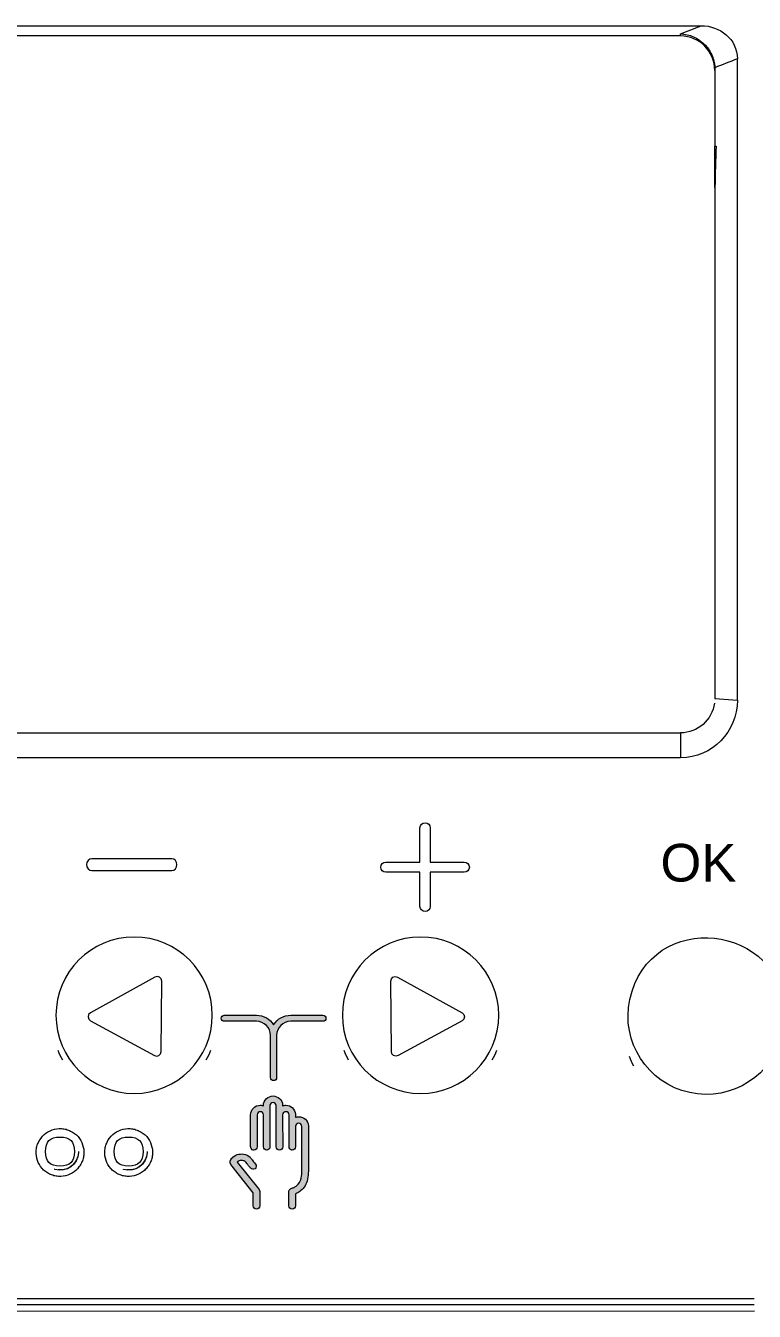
# Model space of a CAD drawing. Header units: millimetres. Extents: x 2593 to 3010, y 1326 to 1702.
# Drawn here: x 2766.9 to 2773.15, y 1602.44 to 1613.47 of the extents above; entities that cross this region are included whole.
import ezdxf

# ---------------------------------------------------------------- set-up
doc = ezdxf.new("R2010")
doc.units = ezdxf.units.MM
doc.layers.add('03_Symbole', color=250, linetype='Continuous', lineweight=15)
doc.layers.add('04_Texte', color=7, linetype='Continuous')
doc.styles.get("Standard").update_dxf_attribs({"font": 'arial.ttf'})

msp = doc.modelspace()

# ---------------------------------------------------------------- hatches: boundary and pattern name
at = {"layer": '03_Symbole'}
h = msp.add_hatch(color=0, dxfattribs=at)
h.dxf.hatch_style = 2
edge = h.paths.add_edge_path()
edge.add_spline(control_points=[(2769.054, 1604.809), (2769.054, 1604.876), (2769.109, 1604.93), (2769.175, 1604.93), (2769.175, 1604.93), (2769.452, 1604.93), (2769.452, 1604.93), (2769.466, 1604.93), (2769.478, 1604.942), (2769.478, 1604.956), (2769.478, 1604.97), (2769.466, 1604.982), (2769.452, 1604.982), (2769.452, 1604.982), (2769.175, 1604.982), (2769.175, 1604.982), (2769.113, 1604.982), (2769.059, 1604.949), (2769.028, 1604.9), (2768.998, 1604.949), (2768.943, 1604.982), (2768.881, 1604.982), (2768.881, 1604.982), (2768.605, 1604.982), (2768.605, 1604.982), (2768.59, 1604.982), (2768.579, 1604.97), (2768.579, 1604.956), (2768.579, 1604.942), (2768.59, 1604.93), (2768.605, 1604.93), (2768.605, 1604.93), (2768.881, 1604.93), (2768.881, 1604.93), (2768.948, 1604.93), (2769.002, 1604.876), (2769.002, 1604.809), (2769.002, 1604.809), (2769.002, 1604.447), (2769.002, 1604.447), (2769.002, 1604.432), (2769.014, 1604.421), (2769.028, 1604.421), (2769.042, 1604.421), (2769.054, 1604.432), (2769.054, 1604.447), (2769.054, 1604.447), (2769.054, 1604.809), (2769.054, 1604.809)], knot_values=[0, 0, 0, 0, 1, 1, 1, 2, 2, 2, 3, 3, 3, 4, 4, 4, 5, 5, 5, 6, 6, 6, 7, 7, 7, 8, 8, 8, 9, 9, 9, 10, 10, 10, 11, 11, 11, 12, 12, 12, 13, 13, 13, 14, 14, 14, 15, 15, 15, 16, 16, 16, 16], degree=3, periodic=0)
h = msp.add_hatch(color=0, dxfattribs=at)
h.dxf.hatch_style = 2
edge = h.paths.add_edge_path()
edge.add_spline(control_points=[(2769.327, 1603.73), (2769.327, 1603.73), (2769.327, 1603.73), (2769.327, 1603.73), (2769.327, 1603.73), (2769.327, 1604.029), (2769.327, 1604.029), (2769.327, 1604.03), (2769.327, 1604.032), (2769.327, 1604.034), (2769.324, 1604.077), (2769.288, 1604.111), (2769.244, 1604.111), (2769.234, 1604.111), (2769.225, 1604.109), (2769.216, 1604.106), (2769.216, 1604.106), (2769.216, 1604.128), (2769.216, 1604.128), (2769.216, 1604.129), (2769.216, 1604.131), (2769.216, 1604.132), (2769.213, 1604.176), (2769.177, 1604.21), (2769.134, 1604.21), (2769.124, 1604.21), (2769.115, 1604.208), (2769.106, 1604.205), (2769.106, 1604.205), (2769.106, 1604.207), (2769.106, 1604.207), (2769.106, 1604.208), (2769.106, 1604.21), (2769.106, 1604.211), (2769.103, 1604.255), (2769.067, 1604.289), (2769.024, 1604.289), (2768.979, 1604.289), (2768.942, 1604.252), (2768.941, 1604.207), (2768.941, 1604.207), (2768.941, 1604.207), (2768.941, 1604.207), (2768.941, 1604.207), (2768.941, 1604.205), (2768.941, 1604.205), (2768.932, 1604.208), (2768.923, 1604.21), (2768.914, 1604.21), (2768.869, 1604.21), (2768.832, 1604.173), (2768.831, 1604.128), (2768.831, 1604.128), (2768.831, 1604.128), (2768.831, 1604.128), (2768.831, 1604.128), (2768.831, 1603.855), (2768.831, 1603.855), (2768.831, 1603.825), (2768.858, 1603.824), (2768.859, 1603.824), (2768.874, 1603.824), (2768.887, 1603.837), (2768.887, 1603.852), (2768.887, 1603.852), (2768.887, 1603.852), (2768.887, 1603.852), (2768.887, 1603.852), (2768.887, 1604.128), (2768.887, 1604.128), (2768.887, 1604.142), (2768.899, 1604.154), (2768.914, 1604.154), (2768.928, 1604.154), (2768.941, 1604.142), (2768.941, 1604.127), (2768.941, 1604.126), (2768.941, 1604.125), (2768.941, 1604.124), (2768.941, 1604.124), (2768.941, 1603.903), (2768.941, 1603.903), (2768.941, 1603.903), (2768.941, 1603.852), (2768.941, 1603.852), (2768.941, 1603.837), (2768.953, 1603.824), (2768.969, 1603.824), (2768.984, 1603.824), (2768.997, 1603.837), (2768.997, 1603.852), (2768.997, 1603.852), (2768.997, 1603.874), (2768.997, 1603.874), (2768.997, 1603.874), (2768.997, 1603.874), (2768.997, 1603.874), (2768.997, 1603.874), (2768.997, 1603.874), (2768.997, 1603.874), (2768.997, 1603.874), (2768.997, 1604.207), (2768.997, 1604.207), (2768.997, 1604.221), (2769.009, 1604.233), (2769.024, 1604.233), (2769.038, 1604.233), (2769.05, 1604.221), (2769.051, 1604.206), (2769.051, 1604.205), (2769.051, 1604.204), (2769.051, 1604.203), (2769.051, 1604.203), (2769.051, 1604.128), (2769.051, 1604.128), (2769.051, 1604.128), (2769.051, 1604.128), (2769.051, 1604.128), (2769.051, 1604.128), (2769.051, 1604.059), (2769.051, 1604.059), (2769.051, 1604.059), (2769.051, 1603.874), (2769.051, 1603.874), (2769.051, 1603.874), (2769.051, 1603.874), (2769.051, 1603.874), (2769.051, 1603.874), (2769.051, 1603.852), (2769.051, 1603.852), (2769.051, 1603.837), (2769.063, 1603.824), (2769.079, 1603.824), (2769.094, 1603.824), (2769.107, 1603.837), (2769.107, 1603.852), (2769.107, 1603.852), (2769.106, 1604.105), (2769.106, 1604.105), (2769.106, 1604.105), (2769.106, 1604.128), (2769.106, 1604.128), (2769.107, 1604.142), (2769.119, 1604.154), (2769.134, 1604.154), (2769.148, 1604.154), (2769.16, 1604.142), (2769.161, 1604.127), (2769.161, 1604.126), (2769.161, 1604.125), (2769.161, 1604.124), (2769.161, 1604.124), (2769.161, 1603.852), (2769.161, 1603.852), (2769.161, 1603.84), (2769.169, 1603.83), (2769.18, 1603.826), (2769.181, 1603.826), (2769.183, 1603.826), (2769.184, 1603.825), (2769.186, 1603.825), (2769.187, 1603.824), (2769.189, 1603.824), (2769.189, 1603.824), (2769.189, 1603.824), (2769.189, 1603.824), (2769.189, 1603.824), (2769.189, 1603.824), (2769.189, 1603.824), (2769.205, 1603.824), (2769.217, 1603.837), (2769.217, 1603.852), (2769.217, 1603.852), (2769.217, 1603.852), (2769.217, 1603.852), (2769.217, 1603.852), (2769.217, 1604.029), (2769.217, 1604.029), (2769.217, 1604.043), (2769.229, 1604.055), (2769.244, 1604.055), (2769.259, 1604.055), (2769.271, 1604.043), (2769.271, 1604.028), (2769.271, 1604.027), (2769.271, 1604.026), (2769.271, 1604.025), (2769.271, 1604.025), (2769.271, 1603.73), (2769.271, 1603.73), (2769.271, 1603.73), (2769.271, 1603.701), (2769.271, 1603.701), (2769.272, 1603.682), (2769.272, 1603.664), (2769.271, 1603.645), (2769.271, 1603.627), (2769.269, 1603.606), (2769.264, 1603.585), (2769.258, 1603.557), (2769.246, 1603.535), (2769.227, 1603.52), (2769.221, 1603.514), (2769.213, 1603.509), (2769.204, 1603.505), (2769.203, 1603.504), (2769.2, 1603.503), (2769.197, 1603.502), (2769.193, 1603.501), (2769.188, 1603.499), (2769.184, 1603.497), (2769.177, 1603.495), (2769.16, 1603.488), (2769.16, 1603.469), (2769.16, 1603.469), (2769.16, 1603.345), (2769.16, 1603.345), (2769.16, 1603.33), (2769.173, 1603.317), (2769.188, 1603.317), (2769.203, 1603.317), (2769.216, 1603.33), (2769.216, 1603.345), (2769.216, 1603.345), (2769.216, 1603.45), (2769.216, 1603.45), (2769.223, 1603.452), (2769.225, 1603.453), (2769.227, 1603.454), (2769.24, 1603.46), (2769.252, 1603.468), (2769.263, 1603.477), (2769.291, 1603.5), (2769.31, 1603.533), (2769.319, 1603.574), (2769.324, 1603.598), (2769.327, 1603.623), (2769.327, 1603.645), (2769.327, 1603.664), (2769.327, 1603.682), (2769.327, 1603.701), (2769.327, 1603.701), (2769.327, 1603.73), (2769.327, 1603.73)], knot_values=[0, 0, 0, 0, 1, 1, 1, 2, 2, 2, 3, 3, 3, 4, 4, 4, 5, 5, 5, 6, 6, 6, 7, 7, 7, 8, 8, 8, 9, 9, 9, 10, 10, 10, 11, 11, 11, 12, 12, 12, 13, 13, 13, 14, 14, 14, 15, 15, 15, 16, 16, 16, 17, 17, 17, 18, 18, 18, 19, 19, 19, 20, 20, 20, 21, 21, 21, 22, 22, 22, 23, 23, 23, 24, 24, 24, 25, 25, 25, 26, 26, 26, 27, 27, 27, 28, 28, 28, 29, 29, 29, 30, 30, 30, 31, 31, 31, 32, 32, 32, 33, 33, 33, 34, 34, 34, 35, 35, 35, 36, 36, 36, 37, 37, 37, 38, 38, 38, 39, 39, 39, 40, 40, 40, 41, 41, 41, 42, 42, 42, 43, 43, 43, 44, 44, 44, 45, 45, 45, 46, 46, 46, 47, 47, 47, 48, 48, 48, 49, 49, 49, 50, 50, 50, 51, 51, 51, 52, 52, 52, 53, 53, 53, 54, 54, 54, 55, 55, 55, 56, 56, 56, 57, 57, 57, 58, 58, 58, 59, 59, 59, 60, 60, 60, 61, 61, 61, 62, 62, 62, 63, 63, 63, 64, 64, 64, 65, 65, 65, 66, 66, 66, 67, 67, 67, 68, 68, 68, 69, 69, 69, 70, 70, 70, 71, 71, 71, 72, 72, 72, 73, 73, 73, 74, 74, 74, 75, 75, 75, 76, 76, 76, 77, 77, 77, 78, 78, 78, 79, 79, 79, 80, 80, 80, 81, 81, 81, 81], degree=3, periodic=0)
h = msp.add_hatch(color=0, dxfattribs=at)
h.dxf.hatch_style = 2
edge = h.paths.add_edge_path()
edge.add_spline(control_points=[(2768.715, 1603.721), (2768.719, 1603.726), (2768.726, 1603.73), (2768.733, 1603.732), (2768.743, 1603.735), (2768.754, 1603.737), (2768.762, 1603.735), (2768.773, 1603.734), (2768.781, 1603.73), (2768.786, 1603.725), (2768.79, 1603.721), (2768.794, 1603.716), (2768.798, 1603.711), (2768.798, 1603.711), (2768.8, 1603.708), (2768.8, 1603.708), (2768.804, 1603.702), (2768.809, 1603.696), (2768.814, 1603.69), (2768.814, 1603.69), (2768.817, 1603.686), (2768.817, 1603.686), (2768.82, 1603.682), (2768.824, 1603.678), (2768.827, 1603.674), (2768.827, 1603.674), (2768.83, 1603.67), (2768.83, 1603.67), (2768.84, 1603.658), (2768.857, 1603.656), (2768.869, 1603.665), (2768.881, 1603.675), (2768.883, 1603.693), (2768.874, 1603.705), (2768.874, 1603.705), (2768.87, 1603.708), (2768.87, 1603.708), (2768.867, 1603.713), (2768.864, 1603.717), (2768.86, 1603.721), (2768.86, 1603.721), (2768.857, 1603.725), (2768.857, 1603.725), (2768.852, 1603.731), (2768.848, 1603.736), (2768.844, 1603.741), (2768.844, 1603.741), (2768.842, 1603.744), (2768.842, 1603.744), (2768.838, 1603.75), (2768.832, 1603.757), (2768.826, 1603.764), (2768.812, 1603.778), (2768.793, 1603.787), (2768.77, 1603.79), (2768.754, 1603.793), (2768.735, 1603.791), (2768.717, 1603.786), (2768.698, 1603.78), (2768.68, 1603.768), (2768.669, 1603.753), (2768.669, 1603.753), (2768.668, 1603.752), (2768.668, 1603.752), (2768.663, 1603.744), (2768.645, 1603.72), (2768.661, 1603.7), (2768.661, 1603.7), (2768.854, 1603.459), (2768.854, 1603.459), (2768.854, 1603.459), (2768.854, 1603.345), (2768.854, 1603.345), (2768.854, 1603.33), (2768.867, 1603.317), (2768.882, 1603.317), (2768.897, 1603.317), (2768.91, 1603.33), (2768.91, 1603.345), (2768.91, 1603.345), (2768.91, 1603.469), (2768.91, 1603.469), (2768.91, 1603.476), (2768.908, 1603.482), (2768.904, 1603.487), (2768.904, 1603.487), (2768.715, 1603.721), (2768.715, 1603.721)], knot_values=[0, 0, 0, 0, 1, 1, 1, 2, 2, 2, 3, 3, 3, 4, 4, 4, 5, 5, 5, 6, 6, 6, 7, 7, 7, 8, 8, 8, 9, 9, 9, 10, 10, 10, 11, 11, 11, 12, 12, 12, 13, 13, 13, 14, 14, 14, 15, 15, 15, 16, 16, 16, 17, 17, 17, 18, 18, 18, 19, 19, 19, 20, 20, 20, 21, 21, 21, 22, 22, 22, 23, 23, 23, 24, 24, 24, 25, 25, 25, 26, 26, 26, 27, 27, 27, 28, 28, 28, 29, 29, 29, 29], degree=3, periodic=0)

# ---------------------------------------------------------------- linework, layer by layer
at = {"layer": '03_Symbole', "color": 0, "lineweight": 0}
for points in [[(2765.276, 1613.473), (2772.698, 1613.473)], [(2772.521, 1613.385), (2765.452, 1613.385)], [(2772.521, 1613.385), (2772.521, 1613.404)], [(2773.009, 1607.685), (2773.009, 1613.189)], [(2772.816, 1613.113), (2772.816, 1613.103)], [(2772.816, 1613.103), (2772.816, 1612.44)], [(2772.816, 1612.44), (2772.827, 1612.44)], [(2772.816, 1612.086), (2772.816, 1612.44)], [(2772.816, 1607.7), (2772.816, 1607.697)], [(2772.816, 1607.7), (2773.009, 1607.685)], [(2765.452, 1607.405), (2772.521, 1607.405)], [(2772.521, 1607.405), (2772.521, 1607.192)], [(2772.521, 1607.192), (2765.452, 1607.192)], [(2762.315, 1602.552), (2773.154, 1602.552)], [(2762.315, 1602.501), (2773.154, 1602.501)], [(2773.155, 1602.442), (2762.316, 1602.441)]]:
    msp.add_lwpolyline(points, dxfattribs=at)
for points in [[(2772.521, 1613.404), (2772.58, 1613.427), (2772.639, 1613.45), (2772.698, 1613.473)], [(2772.816, 1613.089), (2772.814, 1613.251), (2772.685, 1613.385), (2772.521, 1613.385)], [(2772.698, 1613.473), (2772.858, 1613.473), (2773.009, 1613.36), (2773.009, 1613.189)], [(2773.009, 1613.189), (2772.945, 1613.163), (2772.88, 1613.138), (2772.816, 1613.113)], [(2772.827, 1612.44), (2772.823, 1612.322), (2772.819, 1612.204), (2772.816, 1612.086)], [(2772.816, 1612.086), (2772.816, 1610.624), (2772.816, 1609.162), (2772.816, 1607.7)], [(2773.009, 1607.685), (2773.01, 1607.416), (2772.792, 1607.191), (2772.521, 1607.192)], [(2772.813, 1607.66), (2772.793, 1607.515), (2772.668, 1607.405), (2772.521, 1607.405)], [(2772.086, 1605.116), (2772.256, 1605.903), (2773.413, 1605.78), (2773.414, 1604.976)], [(2767.218, 1604.595), (2767.203, 1604.622), (2767.19, 1604.65), (2767.179, 1604.678)], [(2768.487, 1604.679), (2768.476, 1604.65), (2768.463, 1604.622), (2768.448, 1604.595)], [(2769.672, 1604.595), (2769.658, 1604.622), (2769.645, 1604.65), (2769.634, 1604.678)], [(2770.942, 1604.679), (2770.931, 1604.65), (2770.918, 1604.622), (2770.903, 1604.595)], [(2772.121, 1604.544), (2772.106, 1604.571), (2772.093, 1604.598), (2772.082, 1604.627)], [(2767.355, 1603.803), (2767.348, 1603.7), (2767.251, 1603.631), (2767.152, 1603.659)], [(2767.354, 1603.802), (2767.348, 1603.713), (2767.27, 1603.646), (2767.18, 1603.654)], [(2767.355, 1603.812), (2767.355, 1603.809), (2767.354, 1603.806), (2767.354, 1603.802)], [(2767.944, 1603.803), (2767.937, 1603.7), (2767.84, 1603.631), (2767.741, 1603.659)], [(2767.943, 1603.802), (2767.937, 1603.713), (2767.859, 1603.646), (2767.769, 1603.654)], [(2767.944, 1603.812), (2767.944, 1603.809), (2767.943, 1603.806), (2767.943, 1603.802)], [(2767.152, 1603.659), (2767.151, 1603.66), (2767.15, 1603.66), (2767.149, 1603.66)], [(2767.741, 1603.659), (2767.74, 1603.66), (2767.739, 1603.66), (2767.739, 1603.66)]]:
    msp.add_open_spline(points, degree=3, dxfattribs=at)
for points, knots in [([(2772.521, 1613.404), (2772.541, 1613.403), (2772.56, 1613.4), (2772.579, 1613.396), (2772.597, 1613.392), (2772.615, 1613.386), (2772.632, 1613.378), (2772.65, 1613.37), (2772.667, 1613.361), (2772.683, 1613.35), (2772.698, 1613.339), (2772.712, 1613.328), (2772.725, 1613.315), (2772.738, 1613.303), (2772.75, 1613.289), (2772.76, 1613.274), (2772.771, 1613.258), (2772.781, 1613.241), (2772.789, 1613.224), (2772.797, 1613.206), (2772.803, 1613.189), (2772.808, 1613.17), (2772.812, 1613.152), (2772.815, 1613.132), (2772.816, 1613.113)], [0, 0, 0, 0, 1, 1, 1, 2, 2, 2, 3, 3, 3, 4, 4, 4, 5, 5, 5, 6, 6, 6, 7, 7, 7, 8, 8, 8, 8]), ([(2768.502, 1604.982), (2768.502, 1604.611), (2768.202, 1604.311), (2767.831, 1604.311), (2767.461, 1604.311), (2767.16, 1604.611), (2767.16, 1604.982), (2767.16, 1605.353), (2767.461, 1605.653), (2767.831, 1605.653), (2768.202, 1605.653), (2768.502, 1605.353), (2768.502, 1604.982)], [0, 0, 0, 0, 1, 1, 1, 2, 2, 2, 3, 3, 3, 4, 4, 4, 4]), ([(2770.961, 1604.982), (2770.961, 1604.611), (2770.661, 1604.311), (2770.29, 1604.311), (2769.92, 1604.311), (2769.619, 1604.611), (2769.619, 1604.982), (2769.619, 1605.353), (2769.92, 1605.653), (2770.29, 1605.653), (2770.661, 1605.653), (2770.961, 1605.353), (2770.961, 1604.982)], [0, 0, 0, 0, 1, 1, 1, 2, 2, 2, 3, 3, 3, 4, 4, 4, 4]), ([(2770.961, 1604.982), (2770.961, 1604.611), (2770.661, 1604.311), (2770.29, 1604.311), (2769.92, 1604.311), (2769.619, 1604.611), (2769.619, 1604.982), (2769.619, 1605.353), (2769.92, 1605.653), (2770.29, 1605.653), (2770.661, 1605.653), (2770.961, 1605.353), (2770.961, 1604.982)], [0, 0, 0, 0, 1, 1, 1, 2, 2, 2, 3, 3, 3, 4, 4, 4, 4]), ([(2768.005, 1604.635), (2768.005, 1604.635), (2767.457, 1604.933), (2767.457, 1604.933), (2767.429, 1604.948), (2767.429, 1604.987), (2767.456, 1605.002), (2767.456, 1605.002), (2768.01, 1605.309), (2768.01, 1605.309), (2768.037, 1605.324), (2768.069, 1605.304), (2768.069, 1605.274), (2768.069, 1605.274), (2768.064, 1604.67), (2768.064, 1604.67), (2768.063, 1604.64), (2768.031, 1604.621), (2768.005, 1604.635)], [0, 0, 0, 0, 1, 1, 1, 2, 2, 2, 3, 3, 3, 4, 4, 4, 5, 5, 5, 6, 6, 6, 6]), ([(2770.097, 1604.635), (2770.097, 1604.635), (2770.646, 1604.933), (2770.646, 1604.933), (2770.673, 1604.948), (2770.674, 1604.987), (2770.646, 1605.002), (2770.646, 1605.002), (2770.092, 1605.309), (2770.092, 1605.309), (2770.066, 1605.324), (2770.033, 1605.304), (2770.034, 1605.274), (2770.034, 1605.274), (2770.039, 1604.67), (2770.039, 1604.67), (2770.039, 1604.64), (2770.071, 1604.621), (2770.097, 1604.635)], [0, 0, 0, 0, 1, 1, 1, 2, 2, 2, 3, 3, 3, 4, 4, 4, 5, 5, 5, 6, 6, 6, 6]), ([(2773.398, 1604.831), (2773.32, 1604.469), (2772.962, 1604.239), (2772.6, 1604.318), (2772.238, 1604.397), (2772.007, 1604.754), (2772.086, 1605.116)], [0, 0, 0, 0, 1, 1, 1, 2, 2, 2, 2]), ([(2769.054, 1604.809), (2769.054, 1604.876), (2769.109, 1604.93), (2769.175, 1604.93), (2769.175, 1604.93), (2769.452, 1604.93), (2769.452, 1604.93), (2769.466, 1604.93), (2769.478, 1604.942), (2769.478, 1604.956), (2769.478, 1604.97), (2769.466, 1604.982), (2769.452, 1604.982), (2769.452, 1604.982), (2769.175, 1604.982), (2769.175, 1604.982), (2769.113, 1604.982), (2769.059, 1604.949), (2769.028, 1604.9), (2768.998, 1604.949), (2768.943, 1604.982), (2768.881, 1604.982), (2768.881, 1604.982), (2768.605, 1604.982), (2768.605, 1604.982), (2768.59, 1604.982), (2768.579, 1604.97), (2768.579, 1604.956), (2768.579, 1604.942), (2768.59, 1604.93), (2768.605, 1604.93), (2768.605, 1604.93), (2768.881, 1604.93), (2768.881, 1604.93), (2768.948, 1604.93), (2769.002, 1604.876), (2769.002, 1604.809), (2769.002, 1604.809), (2769.002, 1604.447), (2769.002, 1604.447), (2769.002, 1604.432), (2769.014, 1604.421), (2769.028, 1604.421), (2769.042, 1604.421), (2769.054, 1604.432), (2769.054, 1604.447), (2769.054, 1604.447), (2769.054, 1604.809), (2769.054, 1604.809)], [0, 0, 0, 0, 1, 1, 1, 2, 2, 2, 3, 3, 3, 4, 4, 4, 5, 5, 5, 6, 6, 6, 7, 7, 7, 8, 8, 8, 9, 9, 9, 10, 10, 10, 11, 11, 11, 12, 12, 12, 13, 13, 13, 14, 14, 14, 15, 15, 15, 16, 16, 16, 16]), ([(2769.327, 1603.73), (2769.327, 1603.73), (2769.327, 1603.73), (2769.327, 1603.73), (2769.327, 1603.73), (2769.327, 1604.029), (2769.327, 1604.029), (2769.327, 1604.03), (2769.327, 1604.032), (2769.327, 1604.034), (2769.324, 1604.077), (2769.288, 1604.111), (2769.244, 1604.111), (2769.234, 1604.111), (2769.225, 1604.109), (2769.216, 1604.106), (2769.216, 1604.106), (2769.216, 1604.128), (2769.216, 1604.128), (2769.216, 1604.129), (2769.216, 1604.131), (2769.216, 1604.132), (2769.213, 1604.176), (2769.177, 1604.21), (2769.134, 1604.21), (2769.124, 1604.21), (2769.115, 1604.208), (2769.106, 1604.205), (2769.106, 1604.205), (2769.106, 1604.207), (2769.106, 1604.207), (2769.106, 1604.208), (2769.106, 1604.21), (2769.106, 1604.211), (2769.103, 1604.255), (2769.067, 1604.289), (2769.024, 1604.289), (2768.979, 1604.289), (2768.942, 1604.252), (2768.941, 1604.207), (2768.941, 1604.207), (2768.941, 1604.207), (2768.941, 1604.207), (2768.941, 1604.207), (2768.941, 1604.205), (2768.941, 1604.205), (2768.932, 1604.208), (2768.923, 1604.21), (2768.914, 1604.21), (2768.869, 1604.21), (2768.832, 1604.173), (2768.831, 1604.128), (2768.831, 1604.128), (2768.831, 1604.128), (2768.831, 1604.128), (2768.831, 1604.128), (2768.831, 1603.855), (2768.831, 1603.855), (2768.831, 1603.825), (2768.858, 1603.824), (2768.859, 1603.824), (2768.874, 1603.824), (2768.887, 1603.837), (2768.887, 1603.852), (2768.887, 1603.852), (2768.887, 1603.852), (2768.887, 1603.852), (2768.887, 1603.852), (2768.887, 1604.128), (2768.887, 1604.128), (2768.887, 1604.142), (2768.899, 1604.154), (2768.914, 1604.154), (2768.928, 1604.154), (2768.941, 1604.142), (2768.941, 1604.127), (2768.941, 1604.126), (2768.941, 1604.125), (2768.941, 1604.124), (2768.941, 1604.124), (2768.941, 1603.903), (2768.941, 1603.903), (2768.941, 1603.903), (2768.941, 1603.852), (2768.941, 1603.852), (2768.941, 1603.837), (2768.953, 1603.824), (2768.969, 1603.824), (2768.984, 1603.824), (2768.997, 1603.837), (2768.997, 1603.852), (2768.997, 1603.852), (2768.997, 1603.874), (2768.997, 1603.874), (2768.997, 1603.874), (2768.997, 1603.874), (2768.997, 1603.874), (2768.997, 1603.874), (2768.997, 1603.874), (2768.997, 1603.874), (2768.997, 1603.874), (2768.997, 1604.207), (2768.997, 1604.207), (2768.997, 1604.221), (2769.009, 1604.233), (2769.024, 1604.233), (2769.038, 1604.233), (2769.05, 1604.221), (2769.051, 1604.206), (2769.051, 1604.205), (2769.051, 1604.204), (2769.051, 1604.203), (2769.051, 1604.203), (2769.051, 1604.128), (2769.051, 1604.128), (2769.051, 1604.128), (2769.051, 1604.128), (2769.051, 1604.128), (2769.051, 1604.128), (2769.051, 1604.059), (2769.051, 1604.059), (2769.051, 1604.059), (2769.051, 1603.874), (2769.051, 1603.874), (2769.051, 1603.874), (2769.051, 1603.874), (2769.051, 1603.874), (2769.051, 1603.874), (2769.051, 1603.852), (2769.051, 1603.852), (2769.051, 1603.837), (2769.063, 1603.824), (2769.079, 1603.824), (2769.094, 1603.824), (2769.107, 1603.837), (2769.107, 1603.852), (2769.107, 1603.852), (2769.106, 1604.105), (2769.106, 1604.105), (2769.106, 1604.105), (2769.106, 1604.128), (2769.106, 1604.128), (2769.107, 1604.142), (2769.119, 1604.154), (2769.134, 1604.154), (2769.148, 1604.154), (2769.16, 1604.142), (2769.161, 1604.127), (2769.161, 1604.126), (2769.161, 1604.125), (2769.161, 1604.124), (2769.161, 1604.124), (2769.161, 1603.852), (2769.161, 1603.852), (2769.161, 1603.84), (2769.169, 1603.83), (2769.18, 1603.826), (2769.181, 1603.826), (2769.183, 1603.826), (2769.184, 1603.825), (2769.186, 1603.825), (2769.187, 1603.824), (2769.189, 1603.824), (2769.189, 1603.824), (2769.189, 1603.824), (2769.189, 1603.824), (2769.189, 1603.824), (2769.189, 1603.824), (2769.189, 1603.824), (2769.205, 1603.824), (2769.217, 1603.837), (2769.217, 1603.852), (2769.217, 1603.852), (2769.217, 1603.852), (2769.217, 1603.852), (2769.217, 1603.852), (2769.217, 1604.029), (2769.217, 1604.029), (2769.217, 1604.043), (2769.229, 1604.055), (2769.244, 1604.055), (2769.259, 1604.055), (2769.271, 1604.043), (2769.271, 1604.028), (2769.271, 1604.027), (2769.271, 1604.026), (2769.271, 1604.025), (2769.271, 1604.025), (2769.271, 1603.73), (2769.271, 1603.73), (2769.271, 1603.73), (2769.271, 1603.701), (2769.271, 1603.701), (2769.272, 1603.682), (2769.272, 1603.664), (2769.271, 1603.645), (2769.271, 1603.627), (2769.269, 1603.606), (2769.264, 1603.585), (2769.258, 1603.557), (2769.246, 1603.535), (2769.227, 1603.52), (2769.221, 1603.514), (2769.213, 1603.509), (2769.204, 1603.505), (2769.203, 1603.504), (2769.2, 1603.503), (2769.197, 1603.502), (2769.193, 1603.501), (2769.188, 1603.499), (2769.184, 1603.497), (2769.177, 1603.495), (2769.16, 1603.488), (2769.16, 1603.469), (2769.16, 1603.469), (2769.16, 1603.345), (2769.16, 1603.345), (2769.16, 1603.33), (2769.173, 1603.317), (2769.188, 1603.317), (2769.203, 1603.317), (2769.216, 1603.33), (2769.216, 1603.345), (2769.216, 1603.345), (2769.216, 1603.45), (2769.216, 1603.45), (2769.223, 1603.452), (2769.225, 1603.453), (2769.227, 1603.454), (2769.24, 1603.46), (2769.252, 1603.468), (2769.263, 1603.477), (2769.291, 1603.5), (2769.31, 1603.533), (2769.319, 1603.574), (2769.324, 1603.598), (2769.327, 1603.623), (2769.327, 1603.645), (2769.327, 1603.664), (2769.327, 1603.682), (2769.327, 1603.701), (2769.327, 1603.701), (2769.327, 1603.73), (2769.327, 1603.73)], [0, 0, 0, 0, 1, 1, 1, 2, 2, 2, 3, 3, 3, 4, 4, 4, 5, 5, 5, 6, 6, 6, 7, 7, 7, 8, 8, 8, 9, 9, 9, 10, 10, 10, 11, 11, 11, 12, 12, 12, 13, 13, 13, 14, 14, 14, 15, 15, 15, 16, 16, 16, 17, 17, 17, 18, 18, 18, 19, 19, 19, 20, 20, 20, 21, 21, 21, 22, 22, 22, 23, 23, 23, 24, 24, 24, 25, 25, 25, 26, 26, 26, 27, 27, 27, 28, 28, 28, 29, 29, 29, 30, 30, 30, 31, 31, 31, 32, 32, 32, 33, 33, 33, 34, 34, 34, 35, 35, 35, 36, 36, 36, 37, 37, 37, 38, 38, 38, 39, 39, 39, 40, 40, 40, 41, 41, 41, 42, 42, 42, 43, 43, 43, 44, 44, 44, 45, 45, 45, 46, 46, 46, 47, 47, 47, 48, 48, 48, 49, 49, 49, 50, 50, 50, 51, 51, 51, 52, 52, 52, 53, 53, 53, 54, 54, 54, 55, 55, 55, 56, 56, 56, 57, 57, 57, 58, 58, 58, 59, 59, 59, 60, 60, 60, 61, 61, 61, 62, 62, 62, 63, 63, 63, 64, 64, 64, 65, 65, 65, 66, 66, 66, 67, 67, 67, 68, 68, 68, 69, 69, 69, 70, 70, 70, 71, 71, 71, 72, 72, 72, 73, 73, 73, 74, 74, 74, 75, 75, 75, 76, 76, 76, 77, 77, 77, 78, 78, 78, 79, 79, 79, 80, 80, 80, 81, 81, 81, 81]), ([(2766.99, 1603.814), (2766.991, 1603.828), (2766.993, 1603.843), (2766.997, 1603.856), (2767, 1603.869), (2767.005, 1603.882), (2767.011, 1603.894), (2767.023, 1603.918), (2767.039, 1603.94), (2767.059, 1603.958), (2767.079, 1603.976), (2767.103, 1603.989), (2767.129, 1603.998), (2767.154, 1604.007), (2767.182, 1604.011), (2767.208, 1604.009), (2767.222, 1604.008), (2767.235, 1604.006), (2767.248, 1604.003), (2767.261, 1603.999), (2767.274, 1603.994), (2767.286, 1603.988), (2767.31, 1603.976), (2767.332, 1603.96), (2767.35, 1603.94), (2767.367, 1603.919), (2767.381, 1603.896), (2767.389, 1603.87), (2767.398, 1603.845), (2767.402, 1603.818), (2767.4, 1603.791)], [0, 0, 0, 0, 1, 1, 1, 2, 2, 2, 3, 3, 3, 4, 4, 4, 5, 5, 5, 6, 6, 6, 7, 7, 7, 8, 8, 8, 9, 9, 9, 10, 10, 10, 10]), ([(2767.579, 1603.814), (2767.58, 1603.828), (2767.582, 1603.843), (2767.586, 1603.856), (2767.589, 1603.869), (2767.594, 1603.882), (2767.6, 1603.894), (2767.612, 1603.918), (2767.628, 1603.94), (2767.648, 1603.958), (2767.668, 1603.976), (2767.692, 1603.989), (2767.718, 1603.998), (2767.743, 1604.007), (2767.771, 1604.011), (2767.798, 1604.009), (2767.811, 1604.008), (2767.824, 1604.006), (2767.837, 1604.003), (2767.85, 1603.999), (2767.863, 1603.994), (2767.875, 1603.988), (2767.899, 1603.976), (2767.921, 1603.96), (2767.939, 1603.94), (2767.956, 1603.919), (2767.97, 1603.896), (2767.978, 1603.87), (2767.987, 1603.845), (2767.991, 1603.818), (2767.989, 1603.791)], [0, 0, 0, 0, 1, 1, 1, 2, 2, 2, 3, 3, 3, 4, 4, 4, 5, 5, 5, 6, 6, 6, 7, 7, 7, 8, 8, 8, 9, 9, 9, 10, 10, 10, 10]), ([(2767.071, 1603.812), (2767.071, 1603.899), (2767.108, 1603.936), (2767.195, 1603.936), (2767.282, 1603.936), (2767.319, 1603.899), (2767.319, 1603.812)], [0, 0, 0, 0, 1, 1, 1, 2, 2, 2, 2]), ([(2767.66, 1603.812), (2767.66, 1603.899), (2767.697, 1603.936), (2767.784, 1603.936), (2767.871, 1603.936), (2767.908, 1603.899), (2767.908, 1603.812)], [0, 0, 0, 0, 1, 1, 1, 2, 2, 2, 2]), ([(2767.4, 1603.791), (2767.399, 1603.778), (2767.397, 1603.765), (2767.393, 1603.752), (2767.39, 1603.739), (2767.385, 1603.726), (2767.379, 1603.714), (2767.373, 1603.702), (2767.366, 1603.69), (2767.358, 1603.68), (2767.35, 1603.669), (2767.341, 1603.659), (2767.331, 1603.65), (2767.311, 1603.632), (2767.287, 1603.618), (2767.261, 1603.61), (2767.236, 1603.601), (2767.209, 1603.597), (2767.182, 1603.599), (2767.168, 1603.6), (2767.155, 1603.602), (2767.142, 1603.605), (2767.129, 1603.609), (2767.116, 1603.614), (2767.104, 1603.619), (2767.092, 1603.625), (2767.081, 1603.632), (2767.07, 1603.641), (2767.059, 1603.649), (2767.049, 1603.658), (2767.041, 1603.668), (2767.023, 1603.688), (2767.01, 1603.711), (2767.001, 1603.736), (2766.993, 1603.761), (2766.989, 1603.788), (2766.99, 1603.814)], [0, 0, 0, 0, 1, 1, 1, 2, 2, 2, 3, 3, 3, 4, 4, 4, 5, 5, 5, 6, 6, 6, 7, 7, 7, 8, 8, 8, 9, 9, 9, 10, 10, 10, 11, 11, 11, 12, 12, 12, 12]), ([(2767.319, 1603.812), (2767.319, 1603.725), (2767.282, 1603.688), (2767.195, 1603.688), (2767.108, 1603.688), (2767.071, 1603.725), (2767.071, 1603.812)], [0, 0, 0, 0, 1, 1, 1, 2, 2, 2, 2]), ([(2767.989, 1603.791), (2767.988, 1603.778), (2767.986, 1603.765), (2767.983, 1603.752), (2767.979, 1603.739), (2767.974, 1603.726), (2767.968, 1603.714), (2767.962, 1603.702), (2767.955, 1603.69), (2767.947, 1603.68), (2767.939, 1603.669), (2767.93, 1603.659), (2767.92, 1603.65), (2767.9, 1603.632), (2767.876, 1603.618), (2767.85, 1603.61), (2767.825, 1603.601), (2767.798, 1603.597), (2767.771, 1603.599), (2767.757, 1603.6), (2767.744, 1603.602), (2767.731, 1603.605), (2767.718, 1603.609), (2767.705, 1603.614), (2767.693, 1603.619), (2767.681, 1603.625), (2767.67, 1603.632), (2767.659, 1603.641), (2767.648, 1603.649), (2767.638, 1603.658), (2767.63, 1603.668), (2767.612, 1603.688), (2767.599, 1603.711), (2767.59, 1603.736), (2767.582, 1603.761), (2767.578, 1603.788), (2767.579, 1603.814)], [0, 0, 0, 0, 1, 1, 1, 2, 2, 2, 3, 3, 3, 4, 4, 4, 5, 5, 5, 6, 6, 6, 7, 7, 7, 8, 8, 8, 9, 9, 9, 10, 10, 10, 11, 11, 11, 12, 12, 12, 12]), ([(2767.908, 1603.812), (2767.908, 1603.725), (2767.871, 1603.688), (2767.784, 1603.688), (2767.697, 1603.688), (2767.66, 1603.725), (2767.66, 1603.812)], [0, 0, 0, 0, 1, 1, 1, 2, 2, 2, 2]), ([(2768.715, 1603.721), (2768.719, 1603.726), (2768.726, 1603.73), (2768.733, 1603.732), (2768.743, 1603.735), (2768.754, 1603.737), (2768.762, 1603.735), (2768.773, 1603.734), (2768.781, 1603.73), (2768.786, 1603.725), (2768.79, 1603.721), (2768.794, 1603.716), (2768.798, 1603.711), (2768.798, 1603.711), (2768.8, 1603.708), (2768.8, 1603.708), (2768.804, 1603.702), (2768.809, 1603.696), (2768.814, 1603.69), (2768.814, 1603.69), (2768.817, 1603.686), (2768.817, 1603.686), (2768.82, 1603.682), (2768.824, 1603.678), (2768.827, 1603.674), (2768.827, 1603.674), (2768.83, 1603.67), (2768.83, 1603.67), (2768.84, 1603.658), (2768.857, 1603.656), (2768.869, 1603.665), (2768.881, 1603.675), (2768.883, 1603.693), (2768.874, 1603.705), (2768.874, 1603.705), (2768.87, 1603.708), (2768.87, 1603.708), (2768.867, 1603.713), (2768.864, 1603.717), (2768.86, 1603.721), (2768.86, 1603.721), (2768.857, 1603.725), (2768.857, 1603.725), (2768.852, 1603.731), (2768.848, 1603.736), (2768.844, 1603.741), (2768.844, 1603.741), (2768.842, 1603.744), (2768.842, 1603.744), (2768.838, 1603.75), (2768.832, 1603.757), (2768.826, 1603.764), (2768.812, 1603.778), (2768.793, 1603.787), (2768.77, 1603.79), (2768.754, 1603.793), (2768.735, 1603.791), (2768.717, 1603.786), (2768.698, 1603.78), (2768.68, 1603.768), (2768.669, 1603.753), (2768.669, 1603.753), (2768.668, 1603.752), (2768.668, 1603.752), (2768.663, 1603.744), (2768.645, 1603.72), (2768.661, 1603.7), (2768.661, 1603.7), (2768.854, 1603.459), (2768.854, 1603.459), (2768.854, 1603.459), (2768.854, 1603.345), (2768.854, 1603.345), (2768.854, 1603.33), (2768.867, 1603.317), (2768.882, 1603.317), (2768.897, 1603.317), (2768.91, 1603.33), (2768.91, 1603.345), (2768.91, 1603.345), (2768.91, 1603.469), (2768.91, 1603.469), (2768.91, 1603.476), (2768.908, 1603.482), (2768.904, 1603.487), (2768.904, 1603.487), (2768.715, 1603.721), (2768.715, 1603.721)], [0, 0, 0, 0, 1, 1, 1, 2, 2, 2, 3, 3, 3, 4, 4, 4, 5, 5, 5, 6, 6, 6, 7, 7, 7, 8, 8, 8, 9, 9, 9, 10, 10, 10, 11, 11, 11, 12, 12, 12, 13, 13, 13, 14, 14, 14, 15, 15, 15, 16, 16, 16, 17, 17, 17, 18, 18, 18, 19, 19, 19, 20, 20, 20, 21, 21, 21, 22, 22, 22, 23, 23, 23, 24, 24, 24, 25, 25, 25, 26, 26, 26, 27, 27, 27, 28, 28, 28, 29, 29, 29, 29])]:
    msp.add_open_spline(points, degree=3, knots=knots, dxfattribs=at)
at = {"layer": '04_Texte', "color": 0, "lineweight": 0}
for points, knots in [([(2770.665, 1606.296), (2770.665, 1606.296), (2770.372, 1606.296), (2770.372, 1606.296), (2770.372, 1606.296), (2770.372, 1606.589), (2770.372, 1606.589), (2770.372, 1606.614), (2770.353, 1606.633), (2770.329, 1606.633), (2770.304, 1606.633), (2770.285, 1606.614), (2770.285, 1606.589), (2770.285, 1606.589), (2770.285, 1606.296), (2770.285, 1606.296), (2770.285, 1606.296), (2769.992, 1606.296), (2769.992, 1606.296), (2769.968, 1606.296), (2769.948, 1606.277), (2769.948, 1606.253), (2769.948, 1606.228), (2769.968, 1606.209), (2769.992, 1606.209), (2769.992, 1606.209), (2770.285, 1606.209), (2770.285, 1606.209), (2770.285, 1606.209), (2770.285, 1605.916), (2770.285, 1605.916), (2770.285, 1605.892), (2770.304, 1605.872), (2770.329, 1605.872), (2770.353, 1605.872), (2770.372, 1605.892), (2770.372, 1605.916), (2770.372, 1605.916), (2770.372, 1606.209), (2770.372, 1606.209), (2770.372, 1606.209), (2770.665, 1606.209), (2770.665, 1606.209), (2770.689, 1606.209), (2770.709, 1606.228), (2770.709, 1606.253), (2770.709, 1606.277), (2770.689, 1606.296), (2770.665, 1606.296)], [0, 0, 0, 0, 1, 1, 1, 2, 2, 2, 3, 3, 3, 4, 4, 4, 5, 5, 5, 6, 6, 6, 7, 7, 7, 8, 8, 8, 9, 9, 9, 10, 10, 10, 11, 11, 11, 12, 12, 12, 13, 13, 13, 14, 14, 14, 15, 15, 15, 16, 16, 16, 16]), ([(2768.154, 1606.223), (2768.154, 1606.223), (2767.467, 1606.223), (2767.467, 1606.223), (2767.443, 1606.223), (2767.423, 1606.246), (2767.423, 1606.274), (2767.423, 1606.302), (2767.443, 1606.325), (2767.467, 1606.325), (2767.467, 1606.325), (2768.154, 1606.325), (2768.154, 1606.325), (2768.179, 1606.325), (2768.199, 1606.302), (2768.199, 1606.274), (2768.199, 1606.246), (2768.179, 1606.223), (2768.154, 1606.223)], [0, 0, 0, 0, 1, 1, 1, 2, 2, 2, 3, 3, 3, 4, 4, 4, 5, 5, 5, 6, 6, 6, 6])]:
    msp.add_open_spline(points, degree=3, knots=knots, dxfattribs=at)
at = {"layer": '04_Texte', "color": 0, "lineweight": 5}
for points in [[(2768.005, 1604.635), (2768.005, 1604.635), (2767.457, 1604.933), (2767.457, 1604.933), (2767.429, 1604.948), (2767.429, 1604.987), (2767.456, 1605.002), (2767.456, 1605.002), (2768.01, 1605.309), (2768.01, 1605.309), (2768.037, 1605.324), (2768.069, 1605.304), (2768.069, 1605.274), (2768.069, 1605.274), (2768.064, 1604.67), (2768.064, 1604.67), (2768.063, 1604.64), (2768.031, 1604.621), (2768.005, 1604.635)], [(2770.097, 1604.635), (2770.097, 1604.635), (2770.646, 1604.933), (2770.646, 1604.933), (2770.673, 1604.948), (2770.674, 1604.987), (2770.646, 1605.002), (2770.646, 1605.002), (2770.092, 1605.309), (2770.092, 1605.309), (2770.066, 1605.324), (2770.033, 1605.304), (2770.034, 1605.274), (2770.034, 1605.274), (2770.039, 1604.67), (2770.039, 1604.67), (2770.039, 1604.64), (2770.071, 1604.621), (2770.097, 1604.635)]]:
    msp.add_open_spline(points, degree=3, knots=[0, 0, 0, 0, 1, 1, 1, 2, 2, 2, 3, 3, 3, 4, 4, 4, 5, 5, 5, 6, 6, 6, 6], dxfattribs=at)

# ---------------------------------------------------------------- texts
at = {"layer": '04_Texte', "insert": (2772.349, 1606.452), "char_height": 0.3229, "attachment_point": 1}
msp.add_mtext_dynamic_manual_height_columns('OK', width=0.32287, gutter_width=1.614, heights=[0], dxfattribs=at)

doc.saveas('drawing.dxf')
